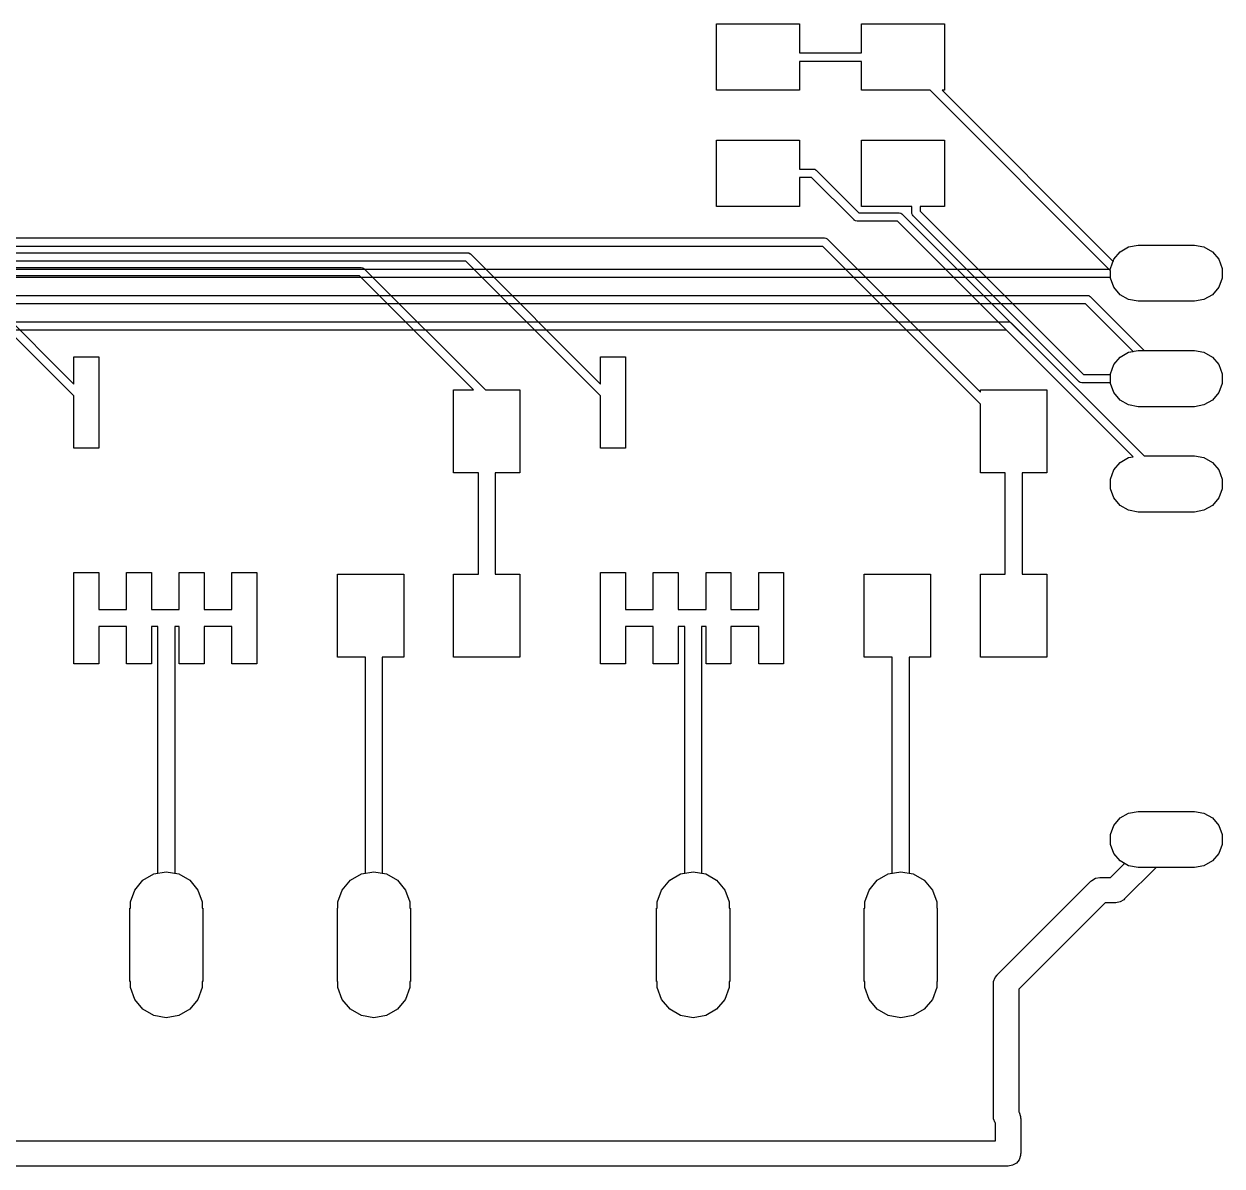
# Model space of a CAD drawing. Header units: millimetres. Extents: x 1.9 to 76.3, y 1 to 30.2.
# Drawn here: x 47.39 to 76.27, y 1.02 to 28.55 of the extents above; entities that cross this region are included whole.
import ezdxf

# ---------------------------------------------------------------- set-up
doc = ezdxf.new("R2010")
doc.units = ezdxf.units.MM
doc.layers.add('Bottom', color=5, linetype='Continuous')
doc.layers.add('Top', color=1, linetype='Continuous')

msp = doc.modelspace()

# ---------------------------------------------------------------- linework, layer by layer
at = {"layer": 'Bottom'}
for p, q in [((73.817, 23.061), (74.021, 23.179)), ((74.021, 23.179), (74.253, 23.22)), ((74.253, 23.22), (74.253, 23.22)), ((74.253, 23.22), (75.607, 23.22)), ((75.607, 23.22), (75.607, 23.22)), ((75.607, 23.22), (75.839, 23.179)), ((75.839, 23.179), (76.043, 23.061)), ((73.586, 22.66), (73.666, 22.881)), ((73.666, 22.881), (73.817, 23.061)), ((76.043, 23.061), (76.194, 22.881)), ((76.194, 22.881), (76.274, 22.66)), ((5.154, 22.644), (73.586, 22.644)), ((73.586, 22.644), (73.586, 22.66)), ((76.274, 22.66), (76.274, 22.425)), ((73.586, 22.441), (5.154, 22.441)), ((73.586, 22.425), (73.586, 22.441)), ((73.666, 22.204), (73.586, 22.425)), ((76.274, 22.425), (76.194, 22.204)), ((6.35, 22.009), (73.025, 22.009)), ((73.025, 22.009), (73.06, 22.003)), ((73.06, 22.003), (73.09, 21.985)), ((73.09, 21.985), (73.096, 21.979)), ((73.096, 21.979), (73.097, 21.979)), ((73.097, 21.979), (74.396, 20.68)), ((73.817, 22.024), (73.666, 22.204)), ((74.021, 21.906), (73.817, 22.024)), ((76.043, 22.024), (75.839, 21.906)), ((76.194, 22.204), (76.043, 22.024)), ((72.983, 21.806), (6.392, 21.806)), ((74.131, 20.658), (72.983, 21.806)), ((74.253, 21.865), (74.021, 21.906)), ((75.607, 21.865), (74.253, 21.865)), ((74.253, 21.865), (74.253, 21.865)), ((75.839, 21.906), (75.607, 21.865)), ((75.607, 21.865), (75.607, 21.865)), ((7.62, 21.374), (71.12, 21.374)), ((71.12, 21.374), (71.155, 21.368)), ((71.078, 21.171), (7.662, 21.171)), ((74.131, 18.118), (71.078, 21.171)), ((71.155, 21.368), (71.185, 21.35)), ((71.185, 21.35), (71.191, 21.344)), ((71.191, 21.344), (71.192, 21.344)), ((71.192, 21.344), (74.396, 18.14)), ((73.666, 20.341), (73.817, 20.521)), ((73.817, 20.521), (74.021, 20.639)), ((74.021, 20.639), (74.131, 20.658)), ((74.396, 20.68), (75.607, 20.68)), ((75.607, 20.68), (75.607, 20.68)), ((75.607, 20.68), (75.839, 20.639)), ((75.839, 20.639), (76.043, 20.521)), ((76.043, 20.521), (76.194, 20.341)), ((73.586, 20.12), (73.666, 20.341)), ((76.194, 20.341), (76.274, 20.12)), ((73.586, 19.885), (73.586, 20.12)), ((76.274, 20.12), (76.274, 19.885)), ((73.666, 19.664), (73.586, 19.885)), ((73.817, 19.484), (73.666, 19.664)), ((76.194, 19.664), (76.043, 19.484)), ((76.274, 19.885), (76.194, 19.664)), ((74.021, 19.366), (73.817, 19.484)), ((74.253, 19.325), (74.021, 19.366)), ((75.839, 19.366), (75.607, 19.325)), ((76.043, 19.484), (75.839, 19.366)), ((75.607, 19.325), (74.253, 19.325)), ((74.253, 19.325), (74.253, 19.325)), ((75.607, 19.325), (75.607, 19.325)), ((73.666, 17.801), (73.817, 17.981)), ((73.817, 17.981), (74.021, 18.099)), ((74.021, 18.099), (74.131, 18.118)), ((74.396, 18.14), (75.607, 18.14)), ((75.607, 18.14), (75.607, 18.14)), ((75.607, 18.14), (75.839, 18.099)), ((75.839, 18.099), (76.043, 17.981)), ((76.043, 17.981), (76.194, 17.801)), ((73.586, 17.58), (73.666, 17.801)), ((76.194, 17.801), (76.274, 17.58)), ((73.586, 17.345), (73.586, 17.58)), ((73.666, 17.124), (73.586, 17.345)), ((76.274, 17.345), (76.194, 17.124)), ((76.274, 17.58), (76.274, 17.345)), ((73.817, 16.944), (73.666, 17.124)), ((76.194, 17.124), (76.043, 16.944)), ((74.021, 16.826), (73.817, 16.944)), ((74.253, 16.785), (74.021, 16.826)), ((75.607, 16.785), (74.253, 16.785)), ((74.253, 16.785), (74.253, 16.785)), ((75.839, 16.826), (75.607, 16.785)), ((75.607, 16.785), (75.607, 16.785)), ((76.043, 16.944), (75.839, 16.826)), ((74.021, 9.526), (74.253, 9.567)), ((74.253, 9.567), (74.253, 9.567)), ((74.253, 9.567), (75.607, 9.567)), ((75.607, 9.567), (75.607, 9.567)), ((75.607, 9.567), (75.839, 9.526)), ((73.666, 9.229), (73.817, 9.409)), ((73.817, 9.409), (74.021, 9.526)), ((75.839, 9.526), (76.043, 9.409)), ((76.043, 9.409), (76.194, 9.229)), ((73.586, 9.008), (73.666, 9.229)), ((73.586, 8.772), (73.586, 9.008)), ((76.194, 9.229), (76.274, 9.008)), ((76.274, 9.008), (76.274, 8.772)), ((73.666, 8.551), (73.586, 8.772)), ((76.274, 8.772), (76.194, 8.551)), ((76.274, 8.772), (76.274, 8.772)), ((73.817, 8.371), (73.666, 8.551)), ((76.194, 8.551), (76.043, 8.371)), ((50.524, 8.058), (50.825, 8.111)), ((50.825, 8.111), (51.127, 8.058)), ((55.528, 8.058), (55.829, 8.111)), ((55.829, 8.111), (56.13, 8.058)), ((63.224, 8.058), (63.525, 8.111)), ((63.525, 8.111), (63.827, 8.058)), ((68.228, 8.058), (68.529, 8.111)), ((68.529, 8.111), (68.83, 8.058)), ((74.021, 8.254), (73.817, 8.371)), ((74.253, 8.213), (74.021, 8.254)), ((75.607, 8.213), (74.253, 8.213)), ((74.253, 8.213), (74.253, 8.213)), ((75.839, 8.254), (75.607, 8.213)), ((75.607, 8.213), (75.607, 8.213)), ((76.043, 8.371), (75.839, 8.254)), ((50.063, 7.671), (50.259, 7.905)), ((50.259, 7.905), (50.524, 8.058)), ((51.127, 8.058), (51.391, 7.905)), ((51.391, 7.905), (51.588, 7.671)), ((55.067, 7.671), (55.263, 7.905)), ((55.263, 7.905), (55.528, 8.058)), ((56.13, 8.058), (56.395, 7.905)), ((56.395, 7.905), (56.592, 7.671)), ((62.763, 7.671), (62.959, 7.905)), ((62.959, 7.905), (63.224, 8.058)), ((63.827, 8.058), (64.091, 7.905)), ((64.091, 7.905), (64.288, 7.671)), ((67.767, 7.671), (67.963, 7.905)), ((67.963, 7.905), (68.228, 8.058)), ((68.83, 8.058), (69.095, 7.905)), ((69.095, 7.905), (69.292, 7.671)), ((49.958, 7.383), (50.063, 7.671)), ((51.588, 7.671), (51.693, 7.383)), ((54.962, 7.383), (55.067, 7.671)), ((56.592, 7.671), (56.696, 7.383)), ((62.658, 7.383), (62.763, 7.671)), ((64.288, 7.671), (64.393, 7.383)), ((67.662, 7.383), (67.767, 7.671)), ((69.292, 7.671), (69.396, 7.383)), ((49.945, 5.469), (49.945, 7.231)), ((49.945, 7.231), (49.958, 7.231)), ((49.958, 7.231), (49.958, 7.383)), ((51.693, 7.383), (51.693, 7.231)), ((51.693, 7.231), (51.706, 7.231)), ((51.706, 7.231), (51.706, 5.469)), ((54.949, 7.231), (54.949, 7.231)), ((54.949, 7.231), (54.962, 7.231)), ((54.949, 5.469), (54.949, 7.231)), ((54.962, 7.231), (54.962, 7.383)), ((56.696, 7.383), (56.696, 7.231)), ((56.696, 7.231), (56.71, 7.231)), ((56.71, 7.231), (56.71, 5.469)), ((62.645, 7.231), (62.645, 7.231)), ((62.645, 7.231), (62.658, 7.231)), ((62.645, 5.469), (62.645, 7.231)), ((62.658, 7.231), (62.658, 7.383)), ((64.393, 7.383), (64.393, 7.231)), ((64.393, 7.231), (64.406, 7.231)), ((64.406, 7.231), (64.406, 5.469)), ((67.649, 7.231), (67.649, 7.231)), ((67.649, 7.231), (67.662, 7.231)), ((67.649, 5.469), (67.649, 7.231)), ((67.662, 7.231), (67.662, 7.383)), ((69.396, 7.383), (69.396, 7.231)), ((69.396, 7.231), (69.41, 7.231)), ((69.41, 7.231), (69.41, 5.469)), ((49.945, 5.469), (49.945, 5.469)), ((49.958, 5.469), (49.945, 5.469)), ((49.958, 5.317), (49.958, 5.469)), ((50.063, 5.029), (49.958, 5.317)), ((51.693, 5.317), (51.588, 5.029)), ((51.706, 5.469), (51.693, 5.469)), ((51.693, 5.469), (51.693, 5.317)), ((54.962, 5.469), (54.949, 5.469)), ((54.962, 5.317), (54.962, 5.469)), ((55.067, 5.029), (54.962, 5.317)), ((56.696, 5.317), (56.592, 5.029)), ((56.71, 5.469), (56.696, 5.469)), ((56.696, 5.469), (56.696, 5.317)), ((62.658, 5.469), (62.645, 5.469)), ((62.658, 5.317), (62.658, 5.469)), ((62.763, 5.029), (62.658, 5.317)), ((64.393, 5.317), (64.288, 5.029)), ((64.406, 5.469), (64.393, 5.469)), ((64.393, 5.469), (64.393, 5.317)), ((67.662, 5.469), (67.649, 5.469)), ((67.662, 5.317), (67.662, 5.469)), ((67.767, 5.029), (67.662, 5.317)), ((69.396, 5.317), (69.292, 5.029)), ((69.41, 5.469), (69.396, 5.469)), ((69.396, 5.469), (69.396, 5.317)), ((50.259, 4.795), (50.063, 5.029)), ((51.588, 5.029), (51.391, 4.795)), ((55.263, 4.795), (55.067, 5.029)), ((56.592, 5.029), (56.395, 4.795)), ((62.959, 4.795), (62.763, 5.029)), ((64.288, 5.029), (64.091, 4.795)), ((67.963, 4.795), (67.767, 5.029)), ((69.292, 5.029), (69.095, 4.795)), ((50.524, 4.642), (50.259, 4.795)), ((50.825, 4.589), (50.524, 4.642)), ((51.127, 4.642), (50.825, 4.589)), ((51.391, 4.795), (51.127, 4.642)), ((55.528, 4.642), (55.263, 4.795)), ((55.829, 4.589), (55.528, 4.642)), ((56.13, 4.642), (55.829, 4.589)), ((56.395, 4.795), (56.13, 4.642)), ((63.224, 4.642), (62.959, 4.795)), ((63.525, 4.589), (63.224, 4.642)), ((63.827, 4.642), (63.525, 4.589)), ((64.091, 4.795), (63.827, 4.642)), ((68.228, 4.642), (67.963, 4.795)), ((68.529, 4.589), (68.228, 4.642)), ((68.83, 4.642), (68.529, 4.589)), ((69.095, 4.795), (68.83, 4.642))]:
    msp.add_line(p, q, dxfattribs=at)
at = {"layer": 'Top'}
for p, q in [((64.088, 28.553), (64.088, 28.553)), ((64.088, 28.553), (66.088, 28.553)), ((64.088, 26.953), (64.088, 28.553)), ((66.088, 28.553), (66.088, 27.854)), ((67.58, 27.854), (67.58, 28.553)), ((67.58, 28.553), (69.58, 28.553)), ((69.58, 28.553), (69.58, 26.953)), ((66.088, 27.854), (67.58, 27.854)), ((67.58, 27.651), (66.088, 27.651)), ((66.088, 27.651), (66.088, 26.953)), ((67.58, 26.953), (67.58, 27.651)), ((66.088, 26.953), (64.088, 26.953)), ((69.236, 26.953), (67.58, 26.953)), ((73.586, 22.603), (69.236, 26.953)), ((69.58, 26.953), (69.524, 26.953)), ((69.524, 26.953), (73.647, 22.829)), ((64.088, 24.152), (64.088, 25.752)), ((64.088, 25.752), (66.088, 25.752)), ((66.088, 25.752), (66.088, 25.054)), ((67.58, 24.152), (67.58, 25.752)), ((67.58, 25.752), (69.58, 25.752)), ((69.58, 25.752), (69.58, 24.152)), ((66.088, 25.054), (66.421, 25.054)), ((66.379, 24.851), (66.088, 24.851)), ((66.088, 24.851), (66.088, 24.152)), ((67.403, 23.827), (66.379, 24.851)), ((66.421, 25.054), (66.456, 25.048)), ((66.456, 25.048), (66.486, 25.03)), ((66.486, 25.03), (66.492, 25.024)), ((66.492, 25.024), (66.493, 25.024)), ((66.493, 25.024), (67.517, 24)), ((64.088, 24.152), (64.088, 24.152)), ((66.088, 24.152), (64.088, 24.152)), ((67.517, 24), (68.494, 24)), ((68.796, 24.152), (67.58, 24.152)), ((68.494, 24), (68.529, 23.994)), ((68.529, 23.994), (68.559, 23.976)), ((68.559, 23.976), (68.565, 23.97)), ((68.796, 23.998), (68.796, 24.152)), ((68.797, 23.998), (68.796, 23.998)), ((68.797, 23.98), (68.797, 23.998)), ((68.81, 23.947), (68.797, 23.98)), ((69.58, 24.152), (68.999, 24.152)), ((68.999, 24.152), (68.999, 24.04)), ((68.999, 24.04), (72.935, 20.104)), ((67.404, 23.827), (67.403, 23.827)), ((67.409, 23.821), (67.404, 23.827)), ((67.44, 23.803), (67.409, 23.821)), ((67.475, 23.797), (67.44, 23.803)), ((68.452, 23.797), (67.475, 23.797)), ((74.131, 18.118), (68.452, 23.797)), ((68.565, 23.97), (68.566, 23.97)), ((68.566, 23.97), (74.396, 18.14)), ((68.826, 23.927), (68.81, 23.947)), ((68.826, 23.926), (68.826, 23.927)), ((72.821, 19.931), (68.826, 23.926)), ((66.649, 23.19), (23.434, 23.19)), ((23.476, 23.393), (66.691, 23.393)), ((70.45, 19.389), (66.649, 23.19)), ((66.691, 23.393), (66.725, 23.387)), ((66.725, 23.387), (66.756, 23.37)), ((66.756, 23.37), (66.762, 23.363)), ((66.762, 23.363), (66.763, 23.364)), ((66.763, 23.364), (70.45, 19.676)), ((73.817, 23.061), (74.021, 23.179)), ((74.021, 23.179), (74.253, 23.22)), ((74.253, 23.22), (74.253, 23.22)), ((74.253, 23.22), (75.607, 23.22)), ((75.607, 23.22), (75.607, 23.22)), ((75.607, 23.22), (75.839, 23.179)), ((75.839, 23.179), (76.043, 23.061)), ((58.044, 22.835), (23.287, 22.835)), ((23.329, 23.038), (58.086, 23.038)), ((61.295, 19.584), (58.044, 22.835)), ((58.086, 23.038), (58.121, 23.032)), ((58.121, 23.032), (58.152, 23.014)), ((58.152, 23.014), (58.157, 23.007)), ((58.157, 23.007), (58.158, 23.008)), ((58.158, 23.008), (61.295, 19.871)), ((73.647, 22.829), (73.666, 22.881)), ((73.666, 22.881), (73.817, 23.061)), ((76.043, 23.061), (76.194, 22.881)), ((76.194, 22.881), (76.274, 22.66)), ((23.812, 22.682), (55.524, 22.682)), ((55.524, 22.682), (55.559, 22.676)), ((55.559, 22.676), (55.59, 22.658)), ((55.59, 22.658), (55.595, 22.652)), ((55.595, 22.652), (55.596, 22.652)), ((55.596, 22.652), (58.516, 19.733)), ((73.586, 22.425), (73.586, 22.603)), ((76.274, 22.66), (76.274, 22.425)), ((55.482, 22.479), (23.812, 22.479)), ((46.169, 22.297), (48.595, 19.871)), ((58.229, 19.733), (55.482, 22.479)), ((73.666, 22.204), (73.586, 22.425)), ((76.274, 22.425), (76.194, 22.204)), ((48.595, 19.584), (46.055, 22.123)), ((73.817, 22.024), (73.666, 22.204)), ((74.021, 21.906), (73.817, 22.024)), ((76.043, 22.024), (75.839, 21.906)), ((76.194, 22.204), (76.043, 22.024)), ((74.253, 21.865), (74.021, 21.906)), ((75.607, 21.865), (74.253, 21.865)), ((74.253, 21.865), (74.253, 21.865)), ((75.839, 21.906), (75.607, 21.865)), ((75.607, 21.865), (75.607, 21.865)), ((48.595, 19.871), (48.595, 20.527)), ((48.595, 20.527), (49.195, 20.527)), ((49.195, 20.527), (49.195, 18.328)), ((61.295, 19.871), (61.295, 20.527)), ((61.295, 20.527), (61.895, 20.527)), ((61.895, 20.527), (61.895, 18.328)), ((73.666, 20.341), (73.817, 20.521)), ((73.817, 20.521), (74.021, 20.639)), ((74.021, 20.639), (74.253, 20.68)), ((74.253, 20.68), (74.253, 20.68)), ((74.253, 20.68), (75.607, 20.68)), ((75.607, 20.68), (75.607, 20.68)), ((75.607, 20.68), (75.839, 20.639)), ((75.839, 20.639), (76.043, 20.521)), ((76.043, 20.521), (76.194, 20.341)), ((73.586, 20.12), (73.666, 20.341)), ((76.194, 20.341), (76.274, 20.12)), ((72.822, 19.931), (72.821, 19.931)), ((72.822, 19.931), (72.822, 19.931)), ((72.828, 19.925), (72.822, 19.931)), ((72.935, 20.104), (73.586, 20.104)), ((73.586, 20.104), (73.586, 20.12)), ((76.274, 20.12), (76.274, 19.885)), ((57.75, 17.733), (57.75, 19.733)), ((57.75, 19.733), (58.229, 19.733)), ((58.516, 19.733), (59.35, 19.733)), ((59.35, 19.733), (59.35, 17.733)), ((70.45, 19.676), (70.45, 19.733)), ((70.45, 19.733), (72.05, 19.733)), ((72.05, 19.733), (72.05, 17.733)), ((72.858, 19.907), (72.828, 19.925)), ((72.893, 19.901), (72.858, 19.907)), ((73.586, 19.901), (72.893, 19.901)), ((73.586, 19.885), (73.586, 19.901)), ((73.666, 19.664), (73.586, 19.885)), ((73.817, 19.484), (73.666, 19.664)), ((76.194, 19.664), (76.043, 19.484)), ((76.274, 19.885), (76.194, 19.664)), ((48.595, 18.328), (48.595, 19.584)), ((61.295, 18.328), (61.295, 19.584)), ((70.45, 17.733), (70.45, 19.389)), ((74.021, 19.366), (73.817, 19.484)), ((74.253, 19.325), (74.021, 19.366)), ((75.839, 19.366), (75.607, 19.325)), ((76.043, 19.484), (75.839, 19.366)), ((75.607, 19.325), (74.253, 19.325)), ((74.253, 19.325), (74.253, 19.325)), ((75.607, 19.325), (75.607, 19.325)), ((49.195, 18.328), (48.595, 18.328)), ((61.895, 18.328), (61.295, 18.328)), ((73.666, 17.801), (73.817, 17.981)), ((73.817, 17.981), (74.021, 18.099)), ((74.021, 18.099), (74.131, 18.118)), ((74.396, 18.14), (75.607, 18.14)), ((75.607, 18.14), (75.607, 18.14)), ((75.607, 18.14), (75.839, 18.099)), ((75.839, 18.099), (76.043, 17.981)), ((76.043, 17.981), (76.194, 17.801)), ((58.347, 17.733), (57.75, 17.733)), ((58.347, 15.287), (58.347, 17.733)), ((59.35, 17.733), (58.753, 17.733)), ((58.753, 17.733), (58.753, 15.287)), ((71.047, 17.733), (70.45, 17.733)), ((71.047, 15.287), (71.047, 17.733)), ((72.05, 17.733), (71.453, 17.733)), ((71.453, 17.733), (71.453, 15.287)), ((73.586, 17.58), (73.666, 17.801)), ((76.194, 17.801), (76.274, 17.58)), ((73.586, 17.345), (73.586, 17.58)), ((73.666, 17.124), (73.586, 17.345)), ((76.274, 17.345), (76.194, 17.124)), ((76.274, 17.58), (76.274, 17.345)), ((73.817, 16.944), (73.666, 17.124)), ((76.194, 17.124), (76.043, 16.944)), ((74.021, 16.826), (73.817, 16.944)), ((74.253, 16.785), (74.021, 16.826)), ((75.607, 16.785), (74.253, 16.785)), ((74.253, 16.785), (74.253, 16.785)), ((75.839, 16.826), (75.607, 16.785)), ((75.607, 16.785), (75.607, 16.785)), ((76.043, 16.944), (75.839, 16.826)), ((48.595, 13.127), (48.595, 15.328)), ((48.595, 15.328), (49.195, 15.328)), ((49.195, 15.328), (49.195, 14.431)), ((49.865, 14.431), (49.865, 15.328)), ((49.865, 15.328), (50.465, 15.328)), ((50.465, 15.328), (50.465, 14.431)), ((51.135, 14.431), (51.135, 15.328)), ((51.135, 15.328), (51.735, 15.328)), ((51.735, 15.328), (51.735, 14.431)), ((52.405, 14.431), (52.405, 15.328)), ((52.405, 15.328), (53.005, 15.328)), ((53.005, 15.328), (53.005, 13.127)), ((61.295, 13.127), (61.295, 15.328)), ((61.295, 15.328), (61.895, 15.328)), ((61.895, 15.328), (61.895, 14.431)), ((62.565, 14.431), (62.565, 15.328)), ((62.565, 15.328), (63.165, 15.328)), ((63.165, 15.328), (63.165, 14.431)), ((63.835, 14.431), (63.835, 15.328)), ((63.835, 15.328), (64.435, 15.328)), ((64.435, 15.328), (64.435, 14.431)), ((65.105, 14.431), (65.105, 15.328)), ((65.105, 15.328), (65.705, 15.328)), ((65.705, 15.328), (65.705, 13.127)), ((54.95, 13.287), (54.95, 15.287)), ((54.95, 15.287), (56.55, 15.287)), ((56.55, 15.287), (56.55, 13.287)), ((57.75, 13.287), (57.75, 15.287)), ((57.75, 15.287), (58.347, 15.287)), ((58.753, 15.287), (59.35, 15.287)), ((59.35, 15.287), (59.35, 13.287)), ((67.65, 13.287), (67.65, 15.287)), ((67.65, 15.287), (69.25, 15.287)), ((69.25, 15.287), (69.25, 13.287)), ((70.45, 13.287), (70.45, 15.287)), ((70.45, 15.287), (71.047, 15.287)), ((71.453, 15.287), (72.05, 15.287)), ((72.05, 15.287), (72.05, 13.287)), ((49.195, 14.431), (49.865, 14.431)), ((50.465, 14.431), (50.825, 14.431)), ((50.825, 14.431), (51.135, 14.431)), ((51.735, 14.431), (52.405, 14.431)), ((61.895, 14.431), (62.565, 14.431)), ((63.165, 14.431), (63.525, 14.431)), ((63.525, 14.431), (63.835, 14.431)), ((64.435, 14.431), (65.105, 14.431)), ((49.865, 14.024), (49.195, 14.024)), ((49.195, 14.024), (49.195, 13.127)), ((49.865, 13.127), (49.865, 14.024)), ((50.622, 14.024), (50.465, 14.024)), ((50.465, 14.024), (50.465, 13.127)), ((50.622, 8.075), (50.622, 14.024)), ((51.135, 14.024), (51.029, 14.024)), ((51.029, 14.024), (51.029, 8.075)), ((51.135, 13.127), (51.135, 14.024)), ((52.405, 14.024), (51.735, 14.024)), ((51.735, 14.024), (51.735, 13.127)), ((52.405, 13.127), (52.405, 14.024)), ((62.565, 14.024), (61.895, 14.024)), ((61.895, 14.024), (61.895, 13.127)), ((62.565, 13.127), (62.565, 14.024)), ((63.322, 14.024), (63.165, 14.024)), ((63.165, 14.024), (63.165, 13.127)), ((63.322, 8.075), (63.322, 14.024)), ((63.835, 14.024), (63.729, 14.024)), ((63.729, 14.024), (63.729, 8.075)), ((63.835, 13.127), (63.835, 14.024)), ((65.105, 14.024), (64.435, 14.024)), ((64.435, 14.024), (64.435, 13.127)), ((65.105, 13.127), (65.105, 14.024)), ((55.626, 13.287), (54.95, 13.287)), ((55.626, 8.075), (55.626, 13.287)), ((56.55, 13.287), (56.032, 13.287)), ((56.032, 13.287), (56.032, 8.075)), ((59.35, 13.287), (57.75, 13.287)), ((68.326, 13.287), (67.65, 13.287)), ((68.326, 8.075), (68.326, 13.287)), ((69.25, 13.287), (68.732, 13.287)), ((68.732, 13.287), (68.732, 8.075)), ((72.05, 13.287), (70.45, 13.287)), ((49.195, 13.127), (48.595, 13.127)), ((50.465, 13.127), (49.865, 13.127)), ((51.735, 13.127), (51.135, 13.127)), ((53.005, 13.127), (52.405, 13.127)), ((61.895, 13.127), (61.295, 13.127)), ((63.165, 13.127), (62.565, 13.127)), ((64.435, 13.127), (63.835, 13.127)), ((65.705, 13.127), (65.105, 13.127)), ((74.021, 9.526), (74.253, 9.567)), ((74.253, 9.567), (74.253, 9.567)), ((74.253, 9.567), (75.607, 9.567)), ((75.607, 9.567), (75.607, 9.567)), ((75.607, 9.567), (75.839, 9.526)), ((73.666, 9.229), (73.817, 9.409)), ((73.817, 9.409), (74.021, 9.526)), ((75.839, 9.526), (76.043, 9.409)), ((76.043, 9.409), (76.194, 9.229)), ((73.586, 9.008), (73.666, 9.229)), ((73.586, 8.772), (73.586, 9.008)), ((76.194, 9.229), (76.274, 9.008)), ((76.274, 9.008), (76.274, 8.772)), ((73.666, 8.551), (73.586, 8.772)), ((76.274, 8.772), (76.194, 8.551)), ((73.817, 8.371), (73.666, 8.551)), ((76.194, 8.551), (76.043, 8.371)), ((73.585, 7.976), (73.92, 8.312)), ((73.92, 8.312), (73.817, 8.371)), ((74.684, 8.213), (73.926, 7.455)), ((75.607, 8.213), (74.684, 8.213)), ((75.839, 8.254), (75.607, 8.213)), ((75.607, 8.213), (75.607, 8.213)), ((76.043, 8.371), (75.839, 8.254)), ((50.063, 7.671), (50.259, 7.905)), ((50.259, 7.905), (50.524, 8.058)), ((50.524, 8.058), (50.622, 8.075)), ((51.029, 8.075), (51.127, 8.058)), ((51.127, 8.058), (51.391, 7.905)), ((51.391, 7.905), (51.588, 7.671)), ((55.067, 7.671), (55.263, 7.905)), ((55.263, 7.905), (55.528, 8.058)), ((55.528, 8.058), (55.626, 8.075)), ((56.032, 8.075), (56.13, 8.058)), ((56.13, 8.058), (56.395, 7.905)), ((56.395, 7.905), (56.592, 7.671)), ((62.763, 7.671), (62.959, 7.905)), ((62.959, 7.905), (63.224, 8.058)), ((63.224, 8.058), (63.322, 8.075)), ((63.729, 8.075), (63.827, 8.058)), ((63.827, 8.058), (64.091, 7.905)), ((64.091, 7.905), (64.288, 7.671)), ((67.767, 7.671), (67.963, 7.905)), ((67.963, 7.905), (68.228, 8.058)), ((68.228, 8.058), (68.326, 8.075)), ((68.732, 8.075), (68.83, 8.058)), ((68.83, 8.058), (69.095, 7.905)), ((69.095, 7.905), (69.292, 7.671)), ((70.854, 5.625), (73.115, 7.886)), ((73.115, 7.886), (73.118, 7.884)), ((73.118, 7.884), (73.135, 7.904)), ((73.135, 7.904), (73.227, 7.957)), ((73.227, 7.957), (73.331, 7.976)), ((73.331, 7.976), (73.585, 7.976)), ((49.958, 7.383), (50.063, 7.671)), ((51.588, 7.671), (51.693, 7.383)), ((54.962, 7.383), (55.067, 7.671)), ((56.592, 7.671), (56.696, 7.383)), ((62.658, 7.383), (62.763, 7.671)), ((64.288, 7.671), (64.393, 7.383)), ((67.662, 7.383), (67.767, 7.671)), ((69.292, 7.671), (69.396, 7.383)), ((49.945, 5.469), (49.945, 7.231)), ((49.945, 7.231), (49.958, 7.231)), ((49.958, 7.383), (49.958, 7.383)), ((49.958, 7.231), (49.958, 7.383)), ((51.693, 7.383), (51.693, 7.231)), ((51.693, 7.231), (51.706, 7.231)), ((51.706, 7.231), (51.706, 5.469)), ((54.949, 5.469), (54.949, 7.231)), ((54.949, 7.231), (54.962, 7.231)), ((54.962, 7.383), (54.962, 7.383)), ((54.962, 7.231), (54.962, 7.383)), ((56.696, 7.383), (56.696, 7.231)), ((56.696, 7.231), (56.71, 7.231)), ((56.71, 7.231), (56.71, 5.469)), ((62.645, 5.469), (62.645, 7.231)), ((62.645, 7.231), (62.658, 7.231)), ((62.658, 7.383), (62.658, 7.383)), ((62.658, 7.231), (62.658, 7.383)), ((64.393, 7.383), (64.393, 7.231)), ((64.393, 7.231), (64.406, 7.231)), ((64.406, 7.231), (64.406, 5.469)), ((67.649, 5.469), (67.649, 7.231)), ((67.649, 7.231), (67.662, 7.231)), ((67.662, 7.383), (67.662, 7.383)), ((67.662, 7.231), (67.662, 7.383)), ((69.396, 7.383), (69.396, 7.231)), ((69.396, 7.231), (69.41, 7.231)), ((69.41, 7.231), (69.41, 5.469)), ((73.457, 7.366), (71.374, 5.283)), ((73.711, 7.366), (73.457, 7.366)), ((73.815, 7.384), (73.711, 7.366)), ((73.907, 7.437), (73.815, 7.384)), ((73.924, 7.458), (73.907, 7.437)), ((73.926, 7.455), (73.924, 7.458)), ((70.769, 5.462), (70.805, 5.562)), ((70.805, 5.562), (70.856, 5.622)), ((70.856, 5.622), (70.854, 5.625)), ((49.958, 5.469), (49.945, 5.469)), ((49.958, 5.317), (49.958, 5.469)), ((50.063, 5.029), (49.958, 5.317)), ((51.693, 5.317), (51.588, 5.029)), ((51.706, 5.469), (51.693, 5.469)), ((51.693, 5.469), (51.693, 5.317)), ((54.962, 5.469), (54.949, 5.469)), ((54.962, 5.317), (54.962, 5.469)), ((55.067, 5.029), (54.962, 5.317)), ((56.696, 5.317), (56.592, 5.029)), ((56.71, 5.469), (56.696, 5.469)), ((56.696, 5.469), (56.696, 5.317)), ((62.658, 5.469), (62.645, 5.469)), ((62.658, 5.317), (62.658, 5.469)), ((62.763, 5.029), (62.658, 5.317)), ((64.393, 5.317), (64.288, 5.029)), ((64.406, 5.469), (64.393, 5.469)), ((64.393, 5.469), (64.393, 5.317)), ((67.662, 5.469), (67.649, 5.469)), ((67.662, 5.317), (67.662, 5.469)), ((67.767, 5.029), (67.662, 5.317)), ((69.396, 5.317), (69.292, 5.029)), ((69.41, 5.469), (69.396, 5.469)), ((69.396, 5.469), (69.396, 5.317)), ((70.764, 2.211), (70.764, 5.409)), ((70.764, 5.409), (70.769, 5.409)), ((70.769, 5.409), (70.769, 5.462)), ((71.374, 5.283), (71.374, 2.324)), ((50.259, 4.795), (50.063, 5.029)), ((51.588, 5.029), (51.391, 4.795)), ((55.263, 4.795), (55.067, 5.029)), ((56.592, 5.029), (56.395, 4.795)), ((62.959, 4.795), (62.763, 5.029)), ((64.288, 5.029), (64.091, 4.795)), ((67.963, 4.795), (67.767, 5.029)), ((69.292, 5.029), (69.095, 4.795)), ((50.524, 4.642), (50.259, 4.795)), ((50.825, 4.589), (50.524, 4.642)), ((51.127, 4.642), (50.825, 4.589)), ((51.391, 4.795), (51.127, 4.642)), ((55.528, 4.642), (55.263, 4.795)), ((55.829, 4.589), (55.528, 4.642)), ((56.13, 4.642), (55.829, 4.589)), ((56.395, 4.795), (56.13, 4.642)), ((63.224, 4.642), (62.959, 4.795)), ((63.525, 4.589), (63.224, 4.642)), ((63.827, 4.642), (63.525, 4.589)), ((64.091, 4.795), (63.827, 4.642)), ((68.228, 4.642), (67.963, 4.795)), ((68.529, 4.589), (68.228, 4.642)), ((68.83, 4.642), (68.529, 4.589)), ((69.095, 4.795), (68.83, 4.642)), ((71.374, 2.324), (71.384, 2.312)), ((71.384, 2.312), (71.42, 2.213)), ((70.769, 2.211), (70.764, 2.211)), ((70.769, 2.158), (70.769, 2.211)), ((70.805, 2.058), (70.769, 2.158)), ((70.815, 2.047), (70.805, 2.058)), ((70.815, 1.626), (70.815, 2.047)), ((71.42, 2.213), (71.42, 2.16)), ((71.42, 2.16), (71.425, 2.16)), ((71.425, 2.16), (71.425, 1.321)), ((15.494, 1.626), (70.815, 1.626)), ((71.384, 1.168), (71.316, 1.087)), ((71.42, 1.268), (71.384, 1.168)), ((71.425, 1.321), (71.42, 1.321)), ((71.42, 1.321), (71.42, 1.268)), ((71.12, 1.016), (15.24, 1.016)), ((71.224, 1.034), (71.12, 1.016)), ((71.316, 1.087), (71.224, 1.034))]:
    msp.add_line(p, q, dxfattribs=at)

doc.saveas('drawing.dxf')
